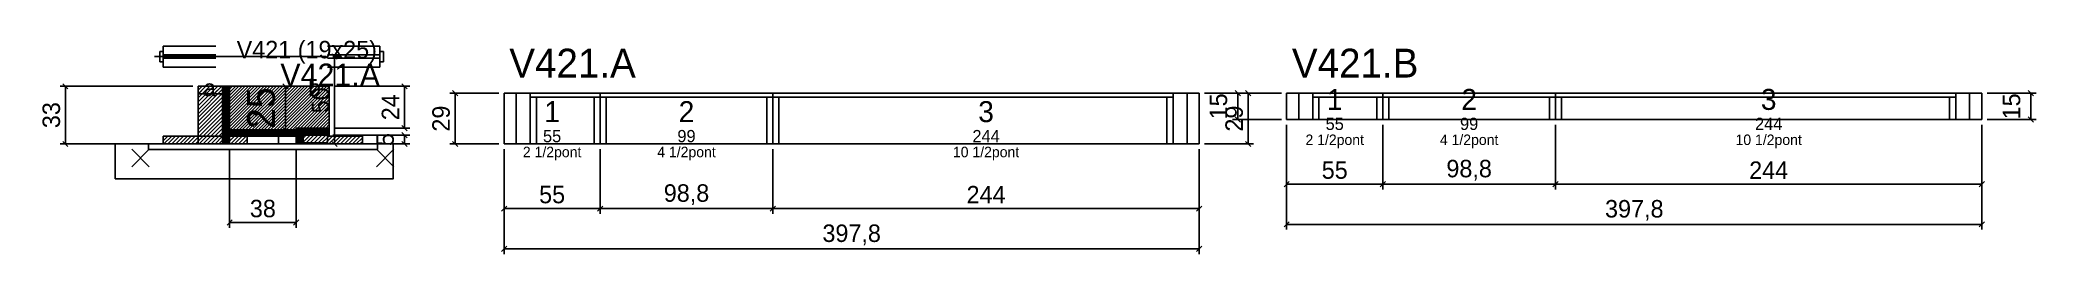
# Model space of a CAD drawing. Extents: x -69 to 1074, y -92 to 31.
import ezdxf
from ezdxf.enums import TextEntityAlignment as Align

# ---------------------------------------------------------------- set-up
doc = ezdxf.new("R2010")
doc.units = 0
for name, color, linetype in [('5', 5, 'Continuous'), ('barrote', 126, 'Continuous'), ('CONCRETO', 251, 'Continuous'), ('COTA', 241, 'Continuous'), ('Cota Seção (2x)', 241, 'Continuous'), ('detalhes', 7, 'Continuous'), ('Hachura', 251, 'Continuous'), ('Madeira', 126, 'Continuous'), ('NOMENCLATURA', 7, 'Continuous'), ('Painéis', 200, 'Continuous'), ('presilha', 224, 'Continuous'), ('SARR_2.2x7', 40, 'Continuous'), ('SARR_3.5x7', 81, 'Continuous'), ('SCO-___-LAJ', 224, 'Continuous'), ('TENSOR', 224, 'Continuous'), ('texto', 7, 'Continuous'), ('Texto Seção', 7, 'Continuous')]:
    doc.layers.add(name, color=color, linetype=linetype)
doc.dimstyles.new('PAINEL', dxfattribs={"dimtxt": 10, "dimasz": 3, "dimexe": 3, "dimexo": 3, "dimgap": 3, "dimtad": 1, "dimblk": 'OBLIQUE', "dimblk1": 'OBLIQUE', "dimcen": 2.5, "dimclrd": 4, "dimclre": 4, "dimclrt": 240, "dimazin": 3, "dimtfac": 1, "dimtmove": 0, "dimatfit": 3})
doc.dimstyles.new('SECAO2X', dxfattribs={"dimtxt": 16, "dimasz": 3, "dimexe": 3, "dimexo": 3, "dimgap": 3, "dimtad": 1, "dimblk": 'OBLIQUE', "dimblk1": 'OBLIQUE', "dimcen": 2.5, "dimclrd": 4, "dimclre": 4, "dimclrt": 240, "dimazin": 3, "dimtfac": 1, "dimtmove": 0, "dimatfit": 3})

# ---------------------------------------------------------------- blocks, each defined once
blk = doc.blocks.new('_OBLIQUE')
at = {"color": 0, "linetype": 'BYBLOCK'}
blk.add_line((-0.5, -0.5), (0.5, 0.5), dxfattribs=at)

msp = doc.modelspace()

# ---------------------------------------------------------------- hatches: boundary and pattern name
at = {"layer": 'COTA'}
h = msp.add_hatch(dxfattribs=at)
h.set_pattern_fill('ANSI31', scale=0.4)
h.paths.add_polyline_path([(40, -21), (40, 4), (97, 4), (97, -20), (78, -20), (78, -21)])
at = {"layer": 'Hachura'}
h = msp.add_hatch(dxfattribs=at)
h.set_pattern_fill('ANSI31', scale=0.5)
h.paths.add_polyline_path([(22, -29), (36, -29), (36, 4), (22, 4)])
h = msp.add_hatch(dxfattribs=at)
h.set_pattern_fill('ANSI31', scale=0.5)
h.paths.add_polyline_path([(22, -0.4), (36, -0.4), (36, 4), (22, 4)])
h = msp.add_hatch(dxfattribs=at)
h.set_pattern_fill('SOLID')
h.paths.add_polyline_path([(36, -29), (40, -29), (40, 4), (36, 4)])
h = msp.add_hatch(dxfattribs=at)
h.set_pattern_fill('SOLID')
h.paths.add_polyline_path([(40, -24.6), (78, -24.6), (78, -21), (40, -21)])
h = msp.add_hatch(dxfattribs=at)
h.set_pattern_fill('SOLID')
h.paths.add_polyline_path([(78, -24), (97, -24), (97, -20), (78, -20)])
h = msp.add_hatch(dxfattribs=at)
h.set_pattern_fill('ANSI31', scale=0.5)
h.paths.add_polyline_path([(2, -29), (22, -29), (22, -24.6), (2, -24.6)])
h = msp.add_hatch(dxfattribs=at)
h.set_pattern_fill('ANSI31', scale=0.5)
h.paths.add_polyline_path([(40, -29), (50, -29), (50, -24.6), (40, -24.6)])
h = msp.add_hatch(dxfattribs=at)
h.set_pattern_fill('SOLID')
h.paths.add_polyline_path([(78, -29), (82, -29), (82, -24), (78, -24)])
h = msp.add_hatch(dxfattribs=at)
h.set_pattern_fill('ANSI31', scale=0.5)
h.paths.add_polyline_path([(82, -29), (96, -29), (96, -24), (82, -24)])
h = msp.add_hatch(dxfattribs=at)
h.set_pattern_fill('ANSI31', scale=0.5)
h.paths.add_polyline_path([(82, -28.4), (96, -28.4), (96, -24), (82, -24)])
h = msp.add_hatch(dxfattribs=at)
h.set_pattern_fill('ANSI31', scale=0.5)
h.paths.add_polyline_path([(96, -29), (116, -29), (116, -24.6), (96, -24.6)])

# ---------------------------------------------------------------- linework, layer by layer
for p, q in [((0, 24), (0, 18)), ((2, 24), (0, 24)), ((2, 27), (32, 27)), ((2, 27), (2, 15)), ((96, 27), (126, 27)), ((126, 27), (126, 15)), ((126, 24), (128, 24)), ((128, 24), (128, 18)), ((2, 18), (0, 18)), ((2, 22), (32, 22)), ((2, 20), (32, 20)), ((2, 15), (32, 15)), ((96, 22), (126, 22)), ((96, 20), (126, 20)), ((96, 15), (126, 15)), ((126, 18), (128, 18))]:
    msp.add_line(p, q)
at = {"layer": 'barrote'}
msp.add_lwpolyline([(-25.5, -49), (133.5, -49), (133.5, -29), (-25.5, -29)], close=True, dxfattribs=at)
at = {"layer": 'CONCRETO'}
msp.add_lwpolyline([(40, -21), (40, 4), (97, 4), (97, -20), (78, -20), (78, -21)], close=True, dxfattribs=at)
at = {"layer": 'Madeira'}
for points in [[(22, -29), (36, -29), (36, 4), (22, 4)], [(22, -0.4), (36, -0.4), (36, 4), (22, 4)], [(2, -29), (22, -29), (22, -24.6), (2, -24.6)], [(22, -29), (36, -29), (36, -24.6), (22, -24.6)], [(40, -29), (50, -29), (50, -24.6), (40, -24.6)], [(68, -29), (78, -29), (78, -24.6), (68, -24.6)], [(82, -29), (96, -29), (96, -24), (82, -24)], [(82, -28.4), (96, -28.4), (96, -24), (82, -24)], [(96, -29), (116, -29), (116, -24.6), (96, -24.6)]]:
    msp.add_lwpolyline(points, close=True, dxfattribs=at)
at = {"layer": 'Painéis'}
for p, q in [((197, 0), (252, 0)), ((197, -29), (197, 0)), ((252, -29), (252, 0)), ((252, -29), (252, 0)), ((252, 0), (350.8, 0)), ((252, -29), (252, 0)), ((350.8, -29), (350.8, 0)), ((350.8, -29), (350.8, 0)), ((350.8, 0), (594.8, 0)), ((350.8, -29), (350.8, 0)), ((594.8, -29), (594.8, 0)), ((644.8, 0), (699.8, 0)), ((644.8, -15), (644.8, 0)), ((699.8, -15), (699.8, 0)), ((699.8, -15), (699.8, 0)), ((699.8, 0), (798.6, 0)), ((699.8, -15), (699.8, 0)), ((798.6, -15), (798.6, 0)), ((798.6, -15), (798.6, 0)), ((798.6, 0), (1042.6, 0)), ((798.6, -15), (798.6, 0)), ((1042.6, -15), (1042.6, 0)), ((644.8, -15), (699.8, -15)), ((699.8, -15), (798.6, -15)), ((798.6, -15), (1042.6, -15)), ((197, -29), (252, -29)), ((252, -29), (350.8, -29)), ((350.8, -29), (594.8, -29))]:
    msp.add_line(p, q, dxfattribs=at)
for points in [[(36, -29), (40, -29), (40, 4), (36, 4)], [(40, -24.6), (78, -24.6), (78, -21), (40, -21)], [(78, -24), (97, -24), (97, -20), (78, -20)], [(78, -29), (82, -29), (82, -24), (78, -24)]]:
    msp.add_lwpolyline(points, close=True, dxfattribs=at)
at = {"layer": 'presilha'}
for p, q in [((-16, -42), (-6, -32)), ((-16, -32), (-6, -42)), ((124, -42), (134, -32)), ((124, -32), (134, -42))]:
    msp.add_line(p, q, dxfattribs=at)
at = {"layer": 'SARR_2.2x7'}
for p, q in [((204, -29), (204, 0)), ((587.8, -29), (587.8, 0)), ((651.8, -15), (651.8, 0)), ((1035.6, -15), (1035.6, 0)), ((212, -2.2), (252, -2.2)), ((252, -2.2), (350.8, -2.2)), ((350.8, -2.2), (579.8, -2.2)), ((659.8, -2.2), (699.8, -2.2)), ((699.8, -2.2), (798.6, -2.2)), ((798.6, -2.2), (1027.6, -2.2))]:
    msp.add_line(p, q, dxfattribs=at)
at = {"layer": 'SARR_3.5x7'}
for p, q in [((212, -29), (212, 0)), ((252, -29), (252, 0)), ((252, -29), (252, 0)), ((350.8, -29), (350.8, 0)), ((350.8, -29), (350.8, 0)), ((579.8, -29), (579.8, 0)), ((659.8, -15), (659.8, 0)), ((699.8, -15), (699.8, 0)), ((699.8, -15), (699.8, 0)), ((798.6, -15), (798.6, 0)), ((798.6, -15), (798.6, 0)), ((1027.6, -15), (1027.6, 0)), ((215.5, -29), (215.5, -2.2)), ((248.5, -29), (248.5, -2.2)), ((255.5, -29), (255.5, -2.2)), ((347.3, -29), (347.3, -2.2)), ((354.3, -29), (354.3, -2.2)), ((576.3, -29), (576.3, -2.2)), ((663.3, -15), (663.3, -2.2)), ((696.3, -15), (696.3, -2.2)), ((703.3, -15), (703.3, -2.2)), ((795.1, -15), (795.1, -2.2)), ((802.1, -15), (802.1, -2.2)), ((1024.1, -15), (1024.1, -2.2)), ((659.8, -15), (663.3, -15)), ((696.3, -15), (699.8, -15)), ((699.8, -15), (703.3, -15)), ((795.1, -15), (798.6, -15)), ((798.6, -15), (802.1, -15)), ((1024.1, -15), (1027.6, -15)), ((212, -29), (215.5, -29)), ((248.5, -29), (252, -29)), ((252, -29), (255.5, -29)), ((347.3, -29), (350.8, -29)), ((350.8, -29), (354.3, -29)), ((576.3, -29), (579.8, -29))]:
    msp.add_line(p, q, dxfattribs=at)
at = {"layer": 'SCO-___-LAJ'}
msp.add_lwpolyline([(-6.5, -32.2), (124.5, -32.2), (124.5, -29), (-6.5, -29)], close=True, dxfattribs=at)
at = {"layer": 'TENSOR'}
msp.add_line((-3, 21), (95, 21), dxfattribs=at)

# ---------------------------------------------------------------- texts
at = {"layer": '5'}
for s, height, p in [('1', 12, (672.3, -3.5)), ('2', 12, (749.2, -3.5)), ('3', 12, (920.6, -3.5)), ('1', 12, (224.5, -10.5)), ('2', 12, (301.4, -10.5)), ('3', 12, (472.8, -10.5)), ('55', 7, (224.5, -24.5)), ('99', 7, (301.4, -24.5)), ('244', 7, (472.8, -24.5)), ('55', 7, (672.3, -17.5)), ('99', 7, (749.2, -17.5)), ('244', 7, (920.6, -17.5))]:
    msp.add_text(s, height=height, dxfattribs=at).set_placement(p, align=Align.MIDDLE_CENTER)
at = {"layer": 'detalhes'}
for s, p in [('a', (25, -1.7)), ('b', (85, -1.7)), ('c', (50, -18.5))]:
    msp.add_text(s, height=9.6, dxfattribs=at).set_placement(p)
at = {"layer": 'NOMENCLATURA'}
for s, p in [('V421.A', (200, 9)), ('V421.B', (647.8, 9))]:
    msp.add_text(s, height=16.5, dxfattribs=at).set_placement(p)
at = {"layer": 'texto', "char_height": 6, "attachment_point": 5}
for s, insert in [('2 1/2pont', (224.5, -34.5)), ('4 1/2pont', (301.4, -34.5)), ('10 1/2pont', (472.8, -34.5)), ('2 1/2pont', (672.3, -27.5)), ('4 1/2pont', (749.2, -27.5)), ('10 1/2pont', (920.6, -27.5))]:
    msp.add_mtext(s, dxfattribs=dict(at, insert=insert))
at = {"layer": 'Texto Seção'}
for s, height, p in [('V421 (19x25)', 10, (44, 20)), ('V421.A', 13, (69, 4))]:
    msp.add_text(s, height=height, dxfattribs=at).set_placement(p)

# ---------------------------------------------------------------- dimensions: what is measured, and where the dimension line sits
at = {"layer": 'COTA'}
for base, p1, p2 in [((100, -29), (96, -29), (96, 21)), ((-54, -29), (2, -29), (22, 4)), ((140, -20), (97, -20), (97, 4)), ((169, -29), (197, -29), (197, 0)), ((622.8, -29), (594.8, -29), (594.8, 0)), ((616.8, -15), (644.8, -15), (644.8, 0)), ((1070.6, -15), (1042.6, -15), (1042.6, 0)), ((140, -29), (96, -29), (96, -24))]:
    msp.add_linear_dim(base=base, p1=p1, p2=p2, angle=90, dimstyle='PAINEL', dxfattribs=at).render()
for base, p1, p2 in [((644.8, -52), (644.8, -15), (699.8, -15)), ((644.8, -75), (644.8, -15), (1042.6, -15)), ((699.8, -52), (699.8, -15), (798.6, -15)), ((798.6, -52), (798.6, -15), (1042.6, -15)), ((40, -74), (40, -29), (78, -29)), ((197, -66), (197, -29), (252, -29)), ((197, -89), (197, -29), (594.8, -29)), ((252, -66), (252, -29), (350.8, -29)), ((350.8, -66), (350.8, -29), (594.8, -29))]:
    msp.add_linear_dim(base=base, p1=p1, p2=p2, dimstyle='PAINEL', dxfattribs=at).render()
at = {"layer": 'Cota Seção (2x)'}
msp.add_linear_dim(base=(72, -21), p1=(40, -21), p2=(40, 4), angle=90, dimstyle='SECAO2X', dxfattribs=at).render()

doc.saveas('drawing.dxf')
